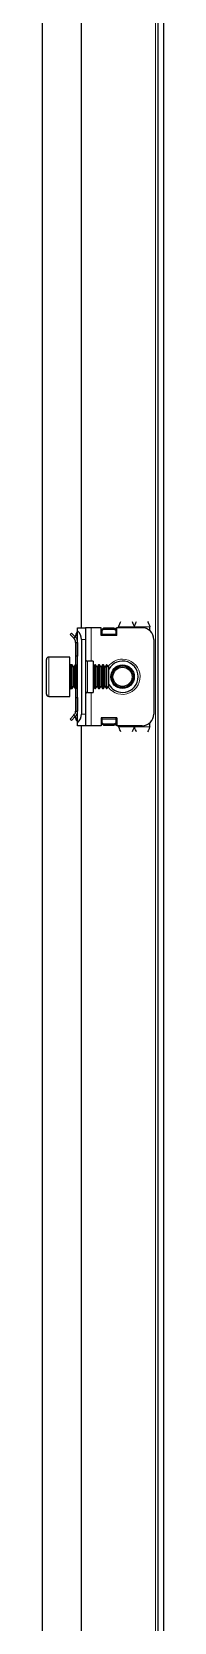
# Model space of a CAD drawing. Header units: millimetres. Extents: x -637 to 2088, y -736 to 1285.
# Drawn here: x 2057.1 to 2088.1, y 331.5 to 737.1 of the extents above; entities that cross this region are included whole.
import ezdxf

# ---------------------------------------------------------------- set-up
doc = ezdxf.new("R2010")
doc.units = ezdxf.units.MM

msp = doc.modelspace()

# ---------------------------------------------------------------- linework, layer by layer
at = {"color": 7, "linetype": 'Continuous', "lineweight": 25}
for p, q in [((2086.61, 1140.61), (2086.61, -620.39)), ((2088.11, 1140.61), (2088.11, -620.39)), ((2057.11, -589.39), (2057.11, 1109.61)), ((2067.11, 585.11), (2067.11, 1060.11)), ((2065.9, 583.82), (2066.11, 584.03)), ((2066.11, 585.11), (2068.11, 585.11)), ((2066.11, 584.35), (2066.11, 585.11)), ((2066.11, 560.88), (2066.11, 584.35)), ((2068.11, 585.11), (2068.11, 582.11)), ((2069.61, 585.11), (2068.11, 585.11)), ((2072.11, 585.11), (2069.61, 585.11)), ((2072.11, 583.11), (2072.11, 585.11)), ((2072.36, 584.73), (2072.86, 585.09)), ((2072.86, 584.73), (2072.36, 584.38)), ((2072.36, 584.38), (2072.36, 584.73)), ((2072.36, 583.47), (2072.36, 584.38)), ((2072.86, 585.09), (2072.86, 584.73)), ((2072.86, 585.09), (2075.36, 585.09)), ((2072.86, 584.73), (2075.36, 584.73)), ((2075.36, 584.73), (2075.36, 585.09)), ((2075.36, 585.09), (2075.86, 584.73)), ((2075.86, 584.38), (2075.36, 584.73)), ((2075.86, 584.73), (2075.86, 584.38)), ((2075.86, 584.38), (2075.86, 583.47)), ((2075.91, 585), (2075.91, 583.11)), ((2076.11, 585), (2075.91, 585)), ((2076.11, 583.11), (2076.11, 585.11)), ((2082.61, 585.11), (2076.11, 585.11)), ((2076.61, 585.11), (2076.61, 585.36)), ((2084.61, 584.35), (2084.61, 585.36)), ((2064.55, 583.75), (2064.19, 583.4)), ((2065.17, 582.42), (2064.19, 583.4)), ((2065.52, 582.78), (2064.55, 583.75)), ((2065.17, 582.42), (2065.52, 582.78)), ((2065.61, 583.11), (2065.61, 582.72)), ((2065.61, 581.36), (2066.11, 581.36)), ((2065.61, 581.36), (2065.61, 577.86)), ((2066.11, 581.36), (2066.11, 577.86)), ((2067.11, 582.11), (2067.11, 563.11)), ((2068.11, 582.11), (2068.11, 563.11)), ((2076.11, 583.11), (2072.11, 583.11)), ((2072.36, 583.11), (2072.36, 583.47)), ((2075.86, 583.47), (2075.86, 583.11)), ((2085.61, 582.11), (2085.61, 563.11)), ((2058.11, 568.21), (2058.11, 577.01)), ((2064.11, 577.61), (2058.71, 577.61)), ((2064.11, 567.61), (2064.11, 577.61)), ((2066.11, 577.86), (2065.61, 577.86)), ((2065.61, 577.86), (2065.61, 575.61)), ((2070.11, 576.61), (2068.61, 576.61)), ((2070.11, 576.61), (2070.11, 568.61)), ((2064.72, 575.61), (2064.36, 575.61)), ((2065.11, 575.06), (2064.72, 575.61)), ((2064.72, 575.14), (2064.72, 575.61)), ((2064.72, 569.61), (2064.72, 575.14)), ((2065.49, 575.61), (2065.11, 575.06)), ((2065.11, 574.67), (2065.11, 575.06)), ((2065.11, 570.17), (2065.11, 574.67)), ((2065.72, 575.61), (2065.49, 575.61)), ((2065.49, 575.14), (2065.49, 575.61)), ((2065.49, 569.61), (2065.49, 575.14)), ((2066.11, 575.06), (2065.72, 575.61)), ((2065.72, 575.14), (2065.72, 575.61)), ((2065.72, 569.61), (2065.72, 575.14)), ((2070.49, 575.61), (2070.11, 575.06)), ((2070.72, 575.61), (2070.49, 575.61)), ((2070.49, 575.14), (2070.49, 575.61)), ((2070.49, 569.61), (2070.49, 575.14)), ((2071.11, 575.06), (2070.72, 575.61)), ((2070.72, 575.14), (2070.72, 575.61)), ((2070.72, 569.61), (2070.72, 575.14)), ((2071.49, 575.61), (2071.11, 575.06)), ((2071.11, 574.67), (2071.11, 575.06)), ((2071.11, 570.17), (2071.11, 574.67)), ((2071.72, 575.61), (2071.49, 575.61)), ((2071.49, 575.14), (2071.49, 575.61)), ((2071.49, 569.61), (2071.49, 575.14)), ((2072.11, 575.06), (2071.72, 575.61)), ((2071.72, 575.14), (2071.72, 575.61)), ((2071.72, 569.61), (2071.72, 575.14)), ((2072.49, 575.61), (2072.11, 575.06)), ((2072.11, 574.67), (2072.11, 575.06)), ((2072.11, 570.17), (2072.11, 574.67)), ((2072.72, 575.61), (2072.49, 575.61)), ((2072.49, 575.14), (2072.49, 575.61)), ((2072.49, 569.61), (2072.49, 575.14)), ((2073.11, 575.06), (2072.72, 575.61)), ((2072.72, 575.14), (2072.72, 575.61)), ((2072.72, 569.61), (2072.72, 575.14)), ((2073.49, 575.61), (2073.11, 575.06)), ((2073.11, 574.67), (2073.11, 575.06)), ((2073.11, 570.17), (2073.11, 574.67)), ((2073.55, 575.61), (2073.49, 575.61)), ((2073.49, 575.14), (2073.49, 575.61)), ((2073.49, 569.61), (2073.49, 575.14)), ((2074.11, 575.06), (2073.55, 575.61)), ((2073.55, 569.61), (2073.55, 575.61)), ((2074.11, 570.17), (2074.11, 575.06)), ((2064.36, 569.61), (2064.72, 569.61)), ((2064.72, 569.61), (2065.11, 570.17)), ((2065.11, 570.17), (2065.49, 569.61)), ((2065.49, 569.61), (2065.72, 569.61)), ((2065.61, 569.61), (2065.61, 567.36)), ((2065.72, 569.61), (2066.11, 570.17)), ((2068.61, 568.61), (2070.11, 568.61)), ((2070.11, 570.17), (2070.49, 569.61)), ((2070.49, 569.61), (2070.72, 569.61)), ((2070.72, 569.61), (2071.11, 570.17)), ((2071.11, 570.17), (2071.49, 569.61)), ((2071.49, 569.61), (2071.72, 569.61)), ((2071.72, 569.61), (2072.11, 570.17)), ((2072.11, 570.17), (2072.49, 569.61)), ((2072.49, 569.61), (2072.72, 569.61)), ((2072.72, 569.61), (2073.11, 570.17)), ((2073.11, 570.17), (2073.49, 569.61)), ((2073.49, 569.61), (2073.55, 569.61)), ((2073.55, 569.61), (2074.11, 570.17)), ((2058.71, 567.61), (2064.11, 567.61)), ((2065.61, 567.36), (2066.11, 567.36)), ((2065.61, 567.36), (2065.61, 563.86)), ((2065.61, 563.86), (2066.11, 563.86)), ((2066.11, 567.36), (2066.11, 563.86)), ((2065.17, 562.8), (2064.19, 561.83)), ((2064.55, 561.47), (2064.19, 561.83)), ((2065.52, 562.45), (2064.55, 561.47)), ((2065.17, 562.8), (2065.52, 562.45)), ((2065.61, 562.11), (2065.61, 562.57)), ((2066.11, 561.2), (2065.9, 561.41)), ((2066.11, 560.11), (2066.11, 560.88)), ((2068.11, 560.11), (2066.11, 560.11)), ((2067.11, -39.89), (2067.11, 560.11)), ((2068.11, 563.11), (2068.11, 560.11)), ((2069.61, 560.11), (2068.11, 560.11)), ((2072.11, 560.11), (2069.61, 560.11)), ((2076.11, 562.11), (2072.11, 562.11)), ((2072.11, 562.11), (2072.11, 560.11)), ((2072.36, 561.76), (2072.36, 562.11)), ((2072.36, 560.85), (2072.36, 561.76)), ((2072.36, 560.85), (2072.86, 560.49)), ((2072.36, 560.49), (2072.36, 560.85)), ((2072.86, 560.14), (2072.36, 560.49)), ((2075.36, 560.49), (2072.86, 560.49)), ((2072.86, 560.49), (2072.86, 560.14)), ((2075.36, 560.14), (2072.86, 560.14)), ((2075.36, 560.49), (2075.86, 560.85)), ((2075.36, 560.14), (2075.36, 560.49)), ((2075.86, 560.49), (2075.36, 560.14)), ((2075.86, 562.11), (2075.86, 561.76)), ((2075.86, 561.76), (2075.86, 560.85)), ((2075.86, 560.85), (2075.86, 560.49)), ((2075.91, 562.11), (2075.91, 560.23)), ((2075.91, 560.23), (2076.11, 560.23)), ((2076.11, 562.11), (2076.11, 560.11)), ((2082.61, 560.11), (2076.11, 560.11)), ((2076.61, 559.86), (2076.61, 560.11)), ((2084.61, 559.86), (2084.61, 560.88))]:
    msp.add_line(p, q, dxfattribs=at)
at = {"color": 8, "linetype": 'Continuous', "lineweight": 18}
for p, q in [((2086.01, 1138.51), (2086.01, -618.29)), ((2069.61, 585.11), (2069.61, 576.61)), ((2076.61, 585.36), (2080.61, 585.36)), ((2084.61, 585.36), (2080.61, 585.36)), ((2066.11, 583.11), (2065.61, 583.11)), ((2066.11, 583.61), (2065.9, 583.82)), ((2068.11, 582.11), (2067.11, 582.11)), ((2075.86, 583.47), (2072.36, 583.47)), ((2058.71, 577.61), (2058.71, 567.61)), ((2068.61, 576.61), (2068.61, 568.61)), ((2064.36, 575.61), (2064.36, 571)), ((2064.36, 571), (2064.36, 569.61)), ((2069.61, 568.61), (2069.61, 560.11)), ((2066.11, 562.11), (2065.61, 562.11)), ((2066.11, 561.61), (2065.9, 561.41)), ((2067.11, 563.11), (2068.11, 563.11)), ((2072.36, 561.76), (2075.86, 561.76)), ((2080.61, 559.86), (2076.61, 559.86)), ((2084.61, 559.86), (2080.61, 559.86))]:
    msp.add_line(p, q, dxfattribs=at)
at = {"color": 7, "linetype": 'Continuous', "lineweight": 25}
for radius in [3, 2.76, 2.45]:
    msp.add_circle((2077.61, 572.61), radius, dxfattribs=at)
for centre, radius, start, end in [((2064.11, 582.11), 3, 360, 48.1897), ((2082.61, 582.11), 3, 360, 90), ((2066.61, 583.11), 1, 135, 180), ((2058.71, 577.01), 0.6, 90, 180), ((2068.61, 577.11), 0.5, 180, 270), ((2077.61, 572.61), 4, 270, 151.045), ((2064.36, 575.86), 0.25, 180, 270), ((2058.71, 568.21), 0.6, 180, 270), ((2064.36, 569.36), 0.25, 90, 180), ((2068.61, 568.11), 0.5, 90, 180), ((2077.61, 572.61), 4, 208.955, 270), ((2066.61, 562.11), 1, 180, 225), ((2064.11, 563.11), 3, 311.8103, 360), ((2082.61, 563.11), 3, 270, 360)]:
    msp.add_arc(centre, radius, start, end, dxfattribs=at)
at = {"color": 8, "linetype": 'Continuous', "lineweight": 18}
for start, end in [(215.4622, 90), (90, 144.5378)]:
    msp.add_arc((2077.61, 572.61), 4.5, start, end, dxfattribs=at)
at = {"color": 7, "linetype": 'Continuous', "lineweight": 25}
for points, knots in [([(2076.61, 585.36), (2076.7, 585.61), (2076.89, 586.09), (2077.08, 586.49), (2077.18, 586.69)], [0, 0, 0, 0, 0.5020654, 1, 1, 1, 1]), ([(2080.03, 586.68), (2080.11, 586.52), (2080.29, 586.17), (2080.48, 585.68), (2080.59, 585.4), (2080.61, 585.36)], [0, 0, 0, 0, 0.415483, 0.917152, 1, 1, 1, 1]), ([(2080.61, 585.36), (2080.7, 585.61), (2080.89, 586.09), (2081.08, 586.49), (2081.18, 586.69)], [0, 0, 0, 0, 0.502065, 1, 1, 1, 1]), ([(2084.03, 586.68), (2084.11, 586.52), (2084.29, 586.17), (2084.48, 585.68), (2084.59, 585.4), (2084.61, 585.36)], [0, 0, 0, 0, 0.415483, 0.917152, 1, 1, 1, 1]), ([(2065.61, 581.36), (2065.59, 581.55), (2065.55, 581.84), (2065.37, 582.2), (2065.23, 582.35), (2065.17, 582.42)], [0, 0, 0, 0, 0.485042, 0.738404, 1, 1, 1, 1]), ([(2066.11, 581.36), (2066.08, 581.6), (2066.03, 582.09), (2065.74, 582.55), (2065.55, 582.75), (2065.52, 582.78)], [0, 0, 0, 0, 0.461863, 0.923726, 1, 1, 1, 1]), ([(2065.17, 562.8), (2065.29, 562.95), (2065.47, 563.18), (2065.59, 563.56), (2065.6, 563.76), (2065.61, 563.86)], [0, 0, 0, 0, 0.485042, 0.738404, 1, 1, 1, 1]), ([(2065.52, 562.45), (2065.67, 562.64), (2065.98, 563.02), (2066.1, 563.54), (2066.11, 563.82), (2066.11, 563.86)], [0, 0, 0, 0, 0.4618628, 0.9237257, 1, 1, 1, 1]), ([(2077.18, 558.55), (2077.1, 558.71), (2076.92, 559.05), (2076.73, 559.54), (2076.62, 559.82), (2076.61, 559.86)], [0, 0, 0, 0, 0.415483, 0.917152, 1, 1, 1, 1]), ([(2080.61, 559.86), (2080.51, 559.62), (2080.32, 559.13), (2080.13, 558.74), (2080.03, 558.54)], [0, 0, 0, 0, 0.502065, 1, 1, 1, 1]), ([(2081.18, 558.55), (2081.1, 558.71), (2080.92, 559.05), (2080.73, 559.54), (2080.62, 559.82), (2080.61, 559.86)], [0, 0, 0, 0, 0.415483, 0.917152, 1, 1, 1, 1]), ([(2084.61, 559.86), (2084.51, 559.62), (2084.32, 559.13), (2084.13, 558.74), (2084.03, 558.54)], [0, 0, 0, 0, 0.502065, 1, 1, 1, 1])]:
    msp.add_open_spline(points, degree=3, knots=knots, dxfattribs=at)

doc.saveas('drawing.dxf')
